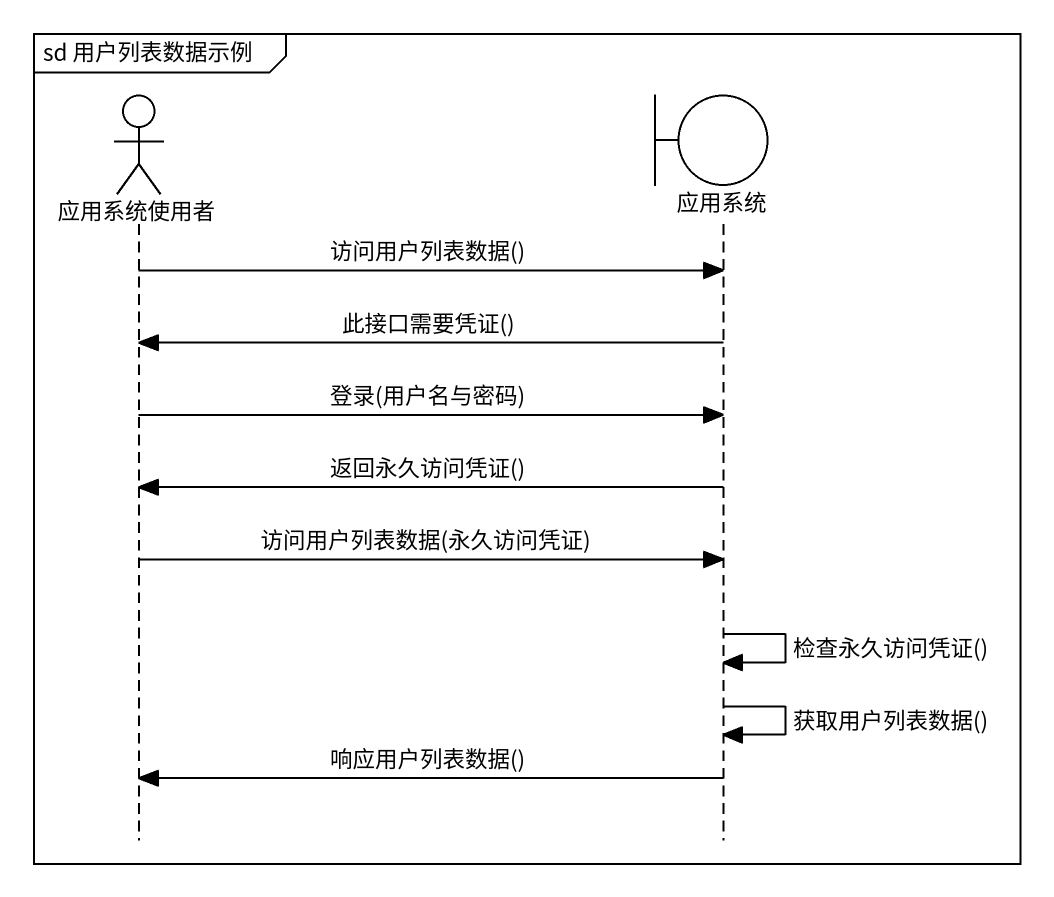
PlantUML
@startuml
mainframe sd 用户列表数据示例
hide footbox
actor 应用系统使用者
boundary 应用系统

应用系统使用者 -> 应用系统 : 访问用户列表数据()
应用系统 -> 应用系统使用者 : 此接口需要凭证()
应用系统使用者 -> 应用系统 : 登录(用户名与密码)
应用系统 -> 应用系统使用者 : 返回永久访问凭证()
应用系统使用者 -> 应用系统 : 访问用户列表数据(永久访问凭证)
应用系统 -> 应用系统 : 检查永久访问凭证()
应用系统 -> 应用系统 : 获取用户列表数据()
应用系统 -> 应用系统使用者 : 响应用户列表数据()
@enduml
